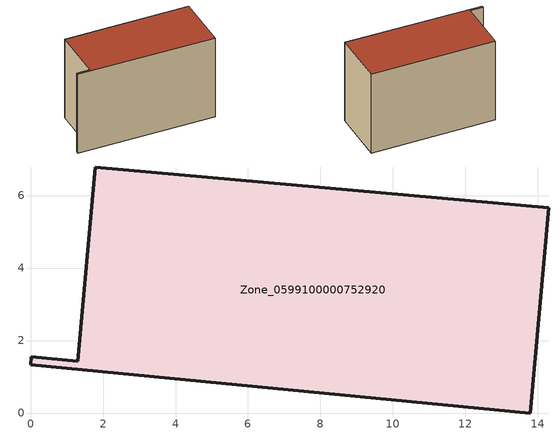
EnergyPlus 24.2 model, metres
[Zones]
Zone_0599100000752920
 floor ground (C_G): 1.3,1.44 1.79,6.79 14.3,5.66 13.79,0 0,1.33 0.02,1.55 z0
 wall outside (C_F): 13.79,0 14.3,5.66 1.79,6.79 1.3,1.44 0.02,1.55 0,1.33 13.79,0 z0:8.79
 roof outside (C_R): 0,1.33 13.79,0 14.3,5.66 1.79,6.79 1.3,1.44 0.02,1.55 z8.79
[BUILDING]
Pand.0599100000752920: North Axis=0; Terrain=City; Loads Convergence Tolerance Value=0.04; Temperature Convergence Tolerance Value=0.4; Solar Distribution=FullExterior; Maximum Number of Warmup Days=25; Minimum Number of Warmup Days=1
[Site:Location]
Rotterdam.The.Hague.AP_ZH_NLD Design_Conditions: Latitude=51.96; Longitude=4.45; Time Zone=1; Elevation=-4.5
[SITE:GROUNDTEMPERATURE:BUILDINGSURFACE]
18, 18, 18, 18, 18, 18, 18, 18, 18, 18, 18, 18
[MATERIAL] Thermal Absorptance=0.9; Solar Absorptance=0.7; Visible Absorptance=0.7
Name | Roughness | Thickness | Conductivity | Density | Specific Heat
G.TI.2006-2014 | MediumSmooth | 0.15 | 0.06 | 540 | 1210
F.TI.2006-2014 | Rough | 0.3 | 0.12 | 1920 | 840
R.TI.2006-2014 | MediumRough | 0.2 | 0.08 | 1500 | 1000
[CONSTRUCTION]
C_G: G.TI.2006-2014
C_F: F.TI.2006-2014
C_R: R.TI.2006-2014
[ZONE]
Zone_0599100000752920: Type=1; Multiplier=1; Ceiling Height=Autocalculate; Volume=Autocalculate; Floor Area=autocalculate; Part of Total Floor Area=Yes
[ZONEINFILTRATION:DESIGNFLOWRATE]
Infil_Zone_0599100000752920: Zone or ZoneList or Space or SpaceList=Zone_0599100000752920; Schedule=AlwaysOn; Design Flow Rate Calculation Method=Flow/Area; Flow Rate per Floor Area=0.0015; Constant Term Coefficient=1; Temperature Term Coefficient=0; Velocity Term Coefficient=0; Velocity Squared Term Coefficient=0
[HVACTEMPLATE:ZONE:IDEALLOADSAIRSYSTEM]
Zone_0599100000752920: Maximum Heating Supply Air Temperature=50; Minimum Cooling Supply Air Temperature=13; Maximum Heating Supply Air Humidity Ratio=0.0156; Minimum Cooling Supply Air Humidity Ratio=0.0077; Heating Limit=NoLimit; Cooling Limit=NoLimit; Dehumidification Control Type=ConstantSensibleHeatRatio; Cooling Sensible Heat Ratio=0.7; Dehumidification Setpoint=60; Humidification Control Type=None; Humidification Setpoint=30; Outdoor Air Method=None; Outdoor Air Flow Rate per Person=0.00944; Outdoor Air Flow Rate per Zone Floor Area=0; Outdoor Air Flow Rate per Zone=0; Demand Controlled Ventilation Type=None; Outdoor Air Economizer Type=NoEconomizer; Heat Recovery Type=None; Sensible Heat Recovery Effectiveness=0.7; Latent Heat Recovery Effectiveness=0.65
[ZONECONTROL:THERMOSTAT]
ThermostatControl_Zone_0599100000752920: Zone or ZoneList=Zone_0599100000752920; Control Type Schedule=DualSetpointControlType; Control 1=Thermostat_Zone_0599100000752920; Temperature Difference Between Cutout And Setpoint=0
[THERMOSTATSETPOINT:DUALSETPOINT]
Thermostat_Zone_0599100000752920: Heating Setpoint Temperature Schedule=HeatingSetpoint_Zone_0599100000752920; Cooling Setpoint Temperature Schedule=CoolingSetpoint_Zone_0599100000752920
[SCHEDULE:COMPACT]
HeatingSetpoint_Zone_0599100000752920: Through: 12/31, For: AllDays, Until: 24:00, 21
CoolingSetpoint_Zone_0599100000752920: Through: 12/31, For: AllDays, Until: 24:00, 24
DualSetpointControlType: Through: 12/31, For: AllDays, Until: 24:00, 4
AlwaysOn: Through: 12/31, For: AllDays, Until: 24:00, 1
